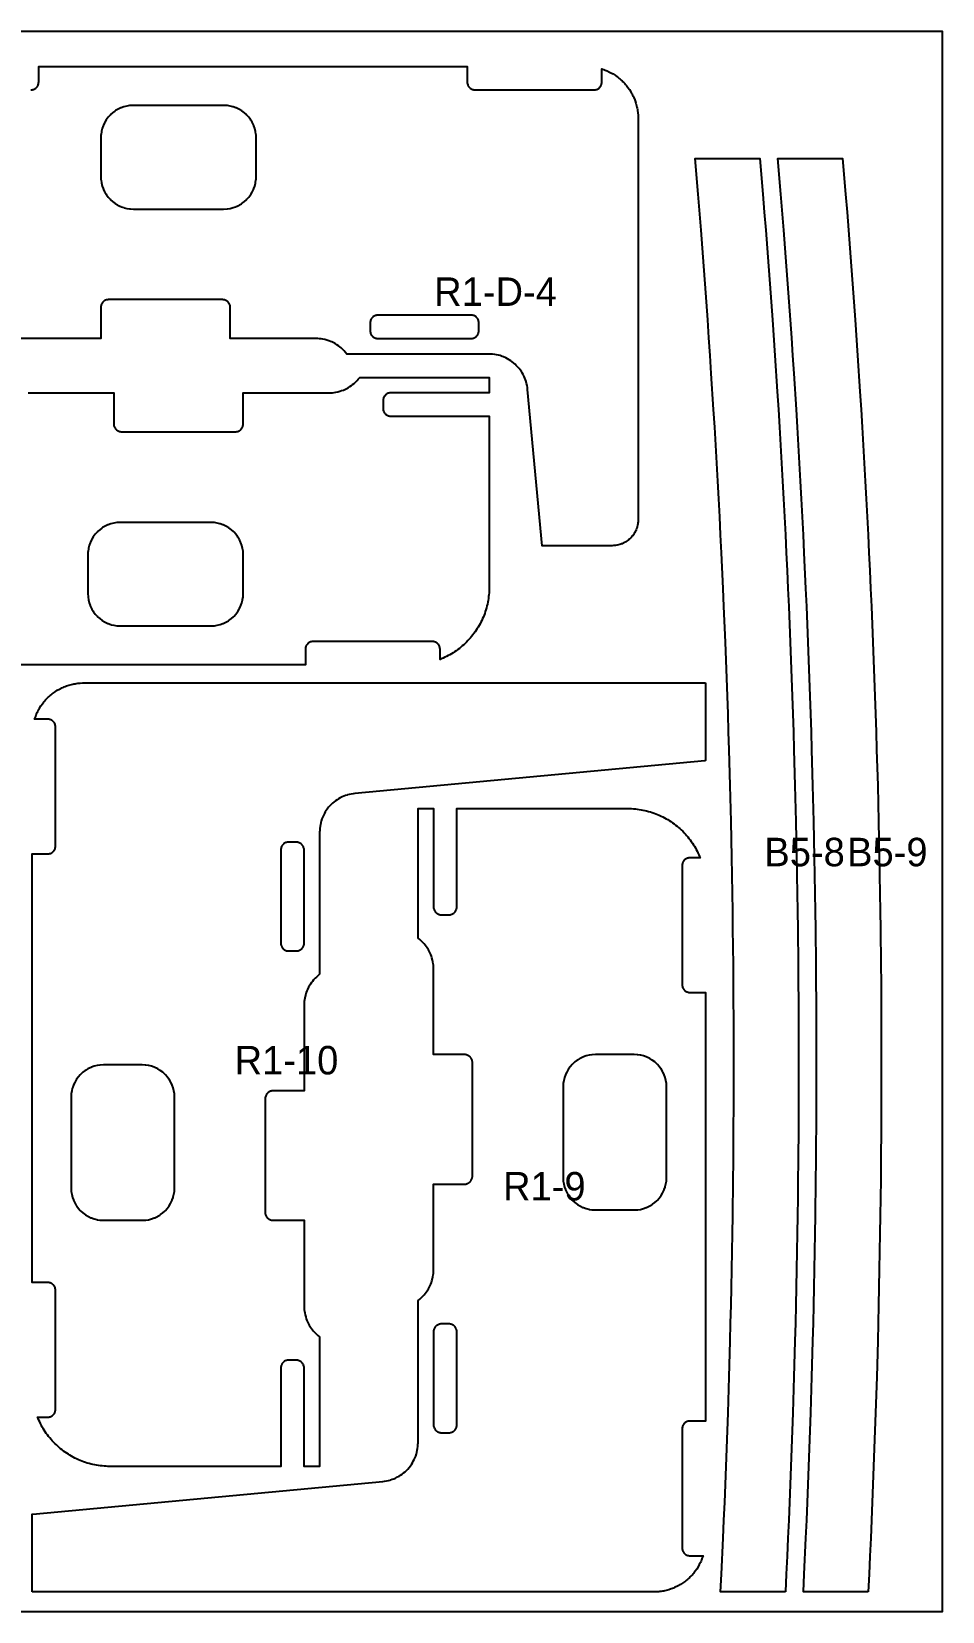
# Model space of a CAD drawing. Header units: millimetres. Extents: x 0 to 59980, y 0 to 1292.
# Drawn here: x 34617 to 35320, y 0 to 1220 of the extents above; entities that cross this region are included whole.
import ezdxf

# ---------------------------------------------------------------- set-up
doc = ezdxf.new("R2010")
doc.units = ezdxf.units.MM
for name, color, linetype in [('CUT_IN', 5, 'Continuous'), ('CUT_OUT', 1, 'Continuous'), ('LABEL', 7, 'Continuous'), ('SHEET', 8, 'Continuous')]:
    doc.layers.add(name, color=color, linetype=linetype)

msp = doc.modelspace()

# ---------------------------------------------------------------- linework, layer by layer
at = {"layer": 'CUT_IN'}
for points in [[(34672.97, 1096.22), (34673.11, 1095.96), (34674.07, 1094.36), (34674.4, 1093.87), (34675.69, 1092.14), (34677.13, 1090.54), (34677.55, 1090.12), (34679.15, 1088.68), (34681.12, 1087.22), (34682.97, 1086.1), (34683.49, 1085.83), (34685.45, 1084.91), (34685.72, 1084.8), (34687.75, 1084.08), (34688.04, 1084), (34690.13, 1083.49), (34692.27, 1083.16), (34692.85, 1083.11), (34695.16, 1083), (34764.86, 1083), (34767.46, 1083.13), (34767.75, 1083.16), (34769.89, 1083.49), (34772.27, 1084.08), (34774.3, 1084.8), (34774.57, 1084.91), (34776.53, 1085.83), (34777.05, 1086.1), (34778.65, 1087.06), (34779.14, 1087.39), (34780.87, 1088.68), (34782.47, 1090.12), (34782.89, 1090.54), (34784.33, 1092.14), (34785.79, 1094.11), (34786.91, 1095.96), (34787.18, 1096.48), (34787.98, 1098.17), (34788.21, 1098.71), (34788.93, 1100.74), (34789.46, 1102.84), (34789.57, 1103.41), (34789.85, 1105.26), (34789.9, 1105.84), (34790.01, 1108.15), (34790.01, 1137.85), (34789.88, 1140.45), (34789.85, 1140.74), (34789.52, 1142.88), (34788.93, 1145.26), (34788.21, 1147.29), (34788.1, 1147.56), (34787.18, 1149.52), (34786.91, 1150.04), (34785.95, 1151.64), (34785.62, 1152.13), (34784.33, 1153.86), (34782.89, 1155.46), (34782.47, 1155.88), (34780.87, 1157.32), (34778.9, 1158.78), (34777.05, 1159.9), (34776.53, 1160.17), (34774.57, 1161.09), (34774.3, 1161.2), (34772.27, 1161.92), (34771.98, 1162), (34769.89, 1162.51), (34767.75, 1162.84), (34767.17, 1162.89), (34764.86, 1163), (34695.16, 1163), (34692.56, 1162.87), (34692.27, 1162.84), (34690.13, 1162.51), (34687.75, 1161.92), (34685.72, 1161.2), (34685.45, 1161.09), (34683.49, 1160.17), (34682.97, 1159.9), (34681.37, 1158.94), (34680.88, 1158.61), (34679.15, 1157.32), (34677.55, 1155.88), (34677.13, 1155.46), (34675.69, 1153.86), (34674.23, 1151.89), (34673.11, 1150.04), (34672.84, 1149.52), (34672.04, 1147.83), (34671.81, 1147.29), (34671.09, 1145.26), (34670.56, 1143.16), (34670.45, 1142.59), (34670.17, 1140.74), (34670.12, 1140.16), (34670.01, 1137.85), (34670.01, 1108.15), (34670.14, 1105.55), (34670.17, 1105.26), (34670.5, 1103.12), (34671.09, 1100.74), (34671.81, 1098.71), (34672.04, 1098.17), (34672.97, 1096.22)], [(34878.07, 988.12), (34878.19, 987.54), (34878.36, 986.98), (34878.59, 986.43), (34878.86, 985.92), (34879.19, 985.43), (34879.37, 985.19), (34879.56, 984.97), (34879.98, 984.55), (34880.2, 984.36), (34880.68, 984.01), (34881.18, 983.71), (34881.71, 983.46), (34882.27, 983.26), (34882.55, 983.18), (34883.13, 983.06), (34883.42, 983.03), (34884.01, 983), (34956.01, 983), (34956.6, 983.03), (34956.89, 983.06), (34957.47, 983.18), (34958.03, 983.35), (34958.31, 983.46), (34958.84, 983.71), (34959.09, 983.85), (34959.58, 984.18), (34959.82, 984.36), (34960.04, 984.55), (34960.46, 984.97), (34960.65, 985.19), (34961, 985.67), (34961.16, 985.92), (34961.3, 986.17), (34961.55, 986.7), (34961.66, 986.98), (34961.83, 987.54), (34961.95, 988.12), (34962, 988.71), (34962.01, 995), (34961.98, 995.59), (34961.95, 995.88), (34961.83, 996.46), (34961.66, 997.02), (34961.43, 997.57), (34961.16, 998.08), (34961, 998.33), (34960.65, 998.81), (34960.46, 999.03), (34960.25, 999.24), (34960.04, 999.45), (34959.82, 999.64), (34959.34, 999.99), (34959.09, 1000.15), (34958.58, 1000.42), (34958.03, 1000.65), (34957.47, 1000.82), (34956.89, 1000.94), (34956.6, 1000.97), (34956.01, 1001), (34884.01, 1001), (34883.42, 1000.97), (34883.13, 1000.94), (34882.55, 1000.82), (34881.99, 1000.65), (34881.71, 1000.54), (34881.18, 1000.29), (34880.68, 999.99), (34880.2, 999.64), (34879.98, 999.45), (34879.56, 999.03), (34879.37, 998.81), (34879.02, 998.33), (34878.86, 998.08), (34878.59, 997.57), (34878.36, 997.02), (34878.19, 996.46), (34878.07, 995.88), (34878.04, 995.59), (34878.01, 995), (34878.01, 989), (34878.04, 988.41), (34878.07, 988.12)], [(34777.03, 827.78), (34776.89, 828.04), (34775.93, 829.64), (34775.6, 830.13), (34774.31, 831.86), (34772.87, 833.46), (34772.45, 833.88), (34770.85, 835.32), (34768.88, 836.78), (34767.03, 837.9), (34766.51, 838.17), (34764.55, 839.09), (34764.28, 839.2), (34762.25, 839.92), (34761.96, 840), (34759.87, 840.51), (34757.73, 840.84), (34757.15, 840.89), (34754.84, 841), (34685.14, 841), (34682.54, 840.87), (34682.25, 840.84), (34680.11, 840.51), (34677.73, 839.92), (34675.7, 839.2), (34675.43, 839.09), (34673.47, 838.17), (34672.95, 837.9), (34671.35, 836.94), (34670.86, 836.61), (34669.13, 835.32), (34667.53, 833.88), (34667.11, 833.46), (34665.67, 831.86), (34664.21, 829.89), (34663.09, 828.04), (34662.82, 827.52), (34662.02, 825.83), (34661.79, 825.29), (34661.07, 823.26), (34660.54, 821.16), (34660.43, 820.59), (34660.15, 818.74), (34660.1, 818.16), (34659.99, 815.85), (34659.99, 786.15), (34660.12, 783.55), (34660.15, 783.26), (34660.48, 781.12), (34661.07, 778.74), (34661.79, 776.71), (34661.9, 776.44), (34662.82, 774.48), (34663.09, 773.96), (34664.05, 772.36), (34664.38, 771.87), (34665.67, 770.14), (34667.11, 768.54), (34667.53, 768.12), (34669.13, 766.68), (34671.1, 765.22), (34672.95, 764.1), (34673.47, 763.83), (34675.43, 762.91), (34675.7, 762.8), (34677.73, 762.08), (34678.02, 762), (34680.11, 761.49), (34682.25, 761.16), (34682.83, 761.11), (34685.14, 761), (34754.84, 761), (34757.44, 761.13), (34757.73, 761.16), (34759.87, 761.49), (34762.25, 762.08), (34764.28, 762.8), (34764.55, 762.91), (34766.51, 763.83), (34767.03, 764.1), (34768.63, 765.06), (34769.12, 765.39), (34770.85, 766.68), (34772.45, 768.12), (34772.87, 768.54), (34774.31, 770.14), (34775.77, 772.11), (34776.89, 773.96), (34777.16, 774.48), (34777.96, 776.17), (34778.19, 776.71), (34778.91, 778.74), (34779.44, 780.84), (34779.55, 781.41), (34779.83, 783.26), (34779.88, 783.84), (34779.99, 786.15), (34779.99, 815.85), (34779.86, 818.45), (34779.83, 818.74), (34779.5, 820.88), (34778.91, 823.26), (34778.19, 825.29), (34777.96, 825.83), (34777.03, 827.78)], [(34821, 510.01), (34821.59, 510.04), (34821.88, 510.07), (34822.46, 510.19), (34823.02, 510.36), (34823.57, 510.59), (34824.08, 510.86), (34824.57, 511.19), (34824.81, 511.37), (34825.03, 511.56), (34825.45, 511.98), (34825.64, 512.2), (34825.99, 512.68), (34826.29, 513.18), (34826.54, 513.71), (34826.74, 514.27), (34826.82, 514.55), (34826.94, 515.13), (34826.97, 515.42), (34827, 516.01), (34827, 588.01), (34826.97, 588.6), (34826.94, 588.89), (34826.82, 589.47), (34826.65, 590.03), (34826.54, 590.31), (34826.29, 590.84), (34826.15, 591.09), (34825.82, 591.58), (34825.64, 591.82), (34825.45, 592.04), (34825.03, 592.46), (34824.81, 592.65), (34824.33, 593), (34824.08, 593.16), (34823.83, 593.3), (34823.3, 593.55), (34823.02, 593.66), (34822.46, 593.83), (34821.88, 593.95), (34821.29, 594), (34815, 594.01), (34814.41, 593.98), (34814.12, 593.95), (34813.54, 593.83), (34812.98, 593.66), (34812.43, 593.43), (34811.92, 593.16), (34811.67, 593), (34811.19, 592.65), (34810.97, 592.46), (34810.76, 592.25), (34810.55, 592.04), (34810.36, 591.82), (34810.01, 591.34), (34809.85, 591.09), (34809.58, 590.58), (34809.35, 590.03), (34809.18, 589.47), (34809.06, 588.89), (34809.03, 588.6), (34809, 588.01), (34809, 516.01), (34809.03, 515.42), (34809.06, 515.13), (34809.18, 514.55), (34809.35, 513.99), (34809.46, 513.71), (34809.71, 513.18), (34810.01, 512.68), (34810.36, 512.2), (34810.55, 511.98), (34810.97, 511.56), (34811.19, 511.37), (34811.67, 511.02), (34811.92, 510.86), (34812.43, 510.59), (34812.98, 510.36), (34813.54, 510.19), (34814.12, 510.07), (34814.41, 510.04), (34815, 510.01), (34821, 510.01)], [(35042.71, 428.19), (35042.17, 427.96), (35040.22, 427.03), (35039.96, 426.89), (35038.36, 425.93), (35037.87, 425.6), (35036.14, 424.31), (35034.54, 422.87), (35034.12, 422.45), (35032.68, 420.85), (35031.22, 418.88), (35030.1, 417.03), (35029.83, 416.51), (35028.91, 414.55), (35028.8, 414.28), (35028.08, 412.25), (35028, 411.96), (35027.49, 409.87), (35027.16, 407.73), (35027.11, 407.15), (35027, 404.84), (35027, 335.14), (35027.13, 332.54), (35027.16, 332.25), (35027.49, 330.11), (35028.08, 327.73), (35028.8, 325.7), (35028.91, 325.43), (35029.83, 323.47), (35030.1, 322.95), (35031.06, 321.35), (35031.39, 320.86), (35032.68, 319.13), (35034.12, 317.53), (35034.54, 317.11), (35036.14, 315.67), (35038.11, 314.21), (35039.96, 313.09), (35040.48, 312.82), (35042.17, 312.02), (35042.71, 311.79), (35044.74, 311.07), (35046.84, 310.54), (35047.41, 310.43), (35049.26, 310.15), (35049.84, 310.1), (35052.15, 309.99), (35081.85, 309.99), (35084.45, 310.12), (35084.74, 310.15), (35086.88, 310.48), (35089.26, 311.07), (35091.29, 311.79), (35091.56, 311.9), (35093.52, 312.82), (35094.04, 313.09), (35095.64, 314.05), (35096.13, 314.38), (35097.86, 315.67), (35099.46, 317.11), (35099.88, 317.53), (35101.32, 319.13), (35102.78, 321.1), (35103.9, 322.95), (35104.17, 323.47), (35105.09, 325.43), (35105.2, 325.7), (35105.92, 327.73), (35106, 328.02), (35106.51, 330.11), (35106.84, 332.25), (35106.89, 332.83), (35107, 335.14), (35107, 404.84), (35106.87, 407.44), (35106.84, 407.73), (35106.51, 409.87), (35105.92, 412.25), (35105.2, 414.28), (35105.09, 414.55), (35104.17, 416.51), (35103.9, 417.03), (35102.94, 418.63), (35102.61, 419.12), (35101.32, 420.85), (35099.88, 422.45), (35099.46, 422.87), (35097.86, 424.31), (35095.89, 425.77), (35094.04, 426.89), (35093.52, 427.16), (35091.83, 427.96), (35091.29, 428.19), (35089.26, 428.91), (35087.16, 429.44), (35086.59, 429.55), (35084.74, 429.83), (35084.16, 429.88), (35081.85, 429.99), (35052.15, 429.99), (35049.55, 429.86), (35049.26, 429.83), (35047.12, 429.5), (35044.74, 428.91), (35042.71, 428.19)], [(34711.29, 303.81), (34711.83, 304.04), (34713.78, 304.97), (34714.04, 305.11), (34715.64, 306.07), (34716.13, 306.4), (34717.86, 307.69), (34719.46, 309.13), (34719.88, 309.55), (34721.32, 311.15), (34722.78, 313.12), (34723.9, 314.97), (34724.17, 315.49), (34725.09, 317.45), (34725.2, 317.72), (34725.92, 319.75), (34726, 320.04), (34726.51, 322.13), (34726.84, 324.27), (34726.89, 324.85), (34727, 327.16), (34727, 396.86), (34726.87, 399.46), (34726.84, 399.75), (34726.51, 401.89), (34725.92, 404.27), (34725.2, 406.3), (34725.09, 406.57), (34724.17, 408.53), (34723.9, 409.05), (34722.94, 410.65), (34722.61, 411.14), (34721.32, 412.87), (34719.88, 414.47), (34719.46, 414.89), (34717.86, 416.33), (34715.89, 417.79), (34714.04, 418.91), (34713.52, 419.18), (34711.83, 419.98), (34711.29, 420.21), (34709.26, 420.93), (34707.16, 421.46), (34706.59, 421.57), (34704.74, 421.85), (34704.16, 421.9), (34701.85, 422.01), (34672.15, 422.01), (34669.55, 421.88), (34669.26, 421.85), (34667.12, 421.52), (34664.74, 420.93), (34662.71, 420.21), (34662.44, 420.1), (34660.48, 419.18), (34659.96, 418.91), (34658.36, 417.95), (34657.87, 417.62), (34656.14, 416.33), (34654.54, 414.89), (34654.12, 414.47), (34652.68, 412.87), (34651.22, 410.9), (34650.1, 409.05), (34649.83, 408.53), (34648.91, 406.57), (34648.8, 406.3), (34648.08, 404.27), (34648, 403.98), (34647.49, 401.89), (34647.16, 399.75), (34647.11, 399.17), (34647, 396.86), (34647, 327.16), (34647.13, 324.56), (34647.16, 324.27), (34647.49, 322.13), (34648.08, 319.75), (34648.8, 317.72), (34648.91, 317.45), (34649.83, 315.49), (34650.1, 314.97), (34651.06, 313.37), (34651.39, 312.88), (34652.68, 311.15), (34654.12, 309.55), (34654.54, 309.13), (34656.14, 307.69), (34658.11, 306.23), (34659.96, 305.11), (34660.48, 304.84), (34662.17, 304.04), (34662.71, 303.81), (34664.74, 303.09), (34666.84, 302.56), (34667.41, 302.45), (34669.26, 302.17), (34669.84, 302.12), (34672.15, 302.01), (34701.85, 302.01), (34704.45, 302.14), (34704.74, 302.17), (34706.88, 302.5), (34709.26, 303.09), (34711.29, 303.81)], [(34933, 221.99), (34932.41, 221.96), (34932.12, 221.93), (34931.54, 221.81), (34930.98, 221.64), (34930.43, 221.41), (34929.92, 221.14), (34929.43, 220.81), (34929.19, 220.63), (34928.97, 220.44), (34928.55, 220.02), (34928.36, 219.8), (34928.01, 219.32), (34927.71, 218.82), (34927.46, 218.29), (34927.26, 217.73), (34927.18, 217.45), (34927.06, 216.87), (34927.03, 216.58), (34927, 215.99), (34927, 143.99), (34927.03, 143.4), (34927.06, 143.11), (34927.18, 142.53), (34927.35, 141.97), (34927.46, 141.69), (34927.71, 141.16), (34927.85, 140.91), (34928.18, 140.42), (34928.36, 140.18), (34928.55, 139.96), (34928.97, 139.54), (34929.19, 139.35), (34929.67, 139), (34929.92, 138.84), (34930.17, 138.7), (34930.7, 138.45), (34930.98, 138.34), (34931.54, 138.17), (34932.12, 138.05), (34932.71, 138), (34939, 137.99), (34939.59, 138.02), (34939.88, 138.05), (34940.46, 138.17), (34941.02, 138.34), (34941.57, 138.57), (34942.08, 138.84), (34942.33, 139), (34942.81, 139.35), (34943.03, 139.54), (34943.24, 139.75), (34943.45, 139.96), (34943.64, 140.18), (34943.99, 140.66), (34944.15, 140.91), (34944.42, 141.42), (34944.65, 141.97), (34944.82, 142.53), (34944.94, 143.11), (34944.97, 143.4), (34945, 143.99), (34945, 215.99), (34944.97, 216.58), (34944.94, 216.87), (34944.82, 217.45), (34944.65, 218.01), (34944.54, 218.29), (34944.29, 218.82), (34943.99, 219.32), (34943.64, 219.8), (34943.45, 220.02), (34943.03, 220.44), (34942.81, 220.63), (34942.33, 220.98), (34942.08, 221.14), (34941.57, 221.41), (34941.02, 221.64), (34940.46, 221.81), (34939.88, 221.93), (34939.59, 221.96), (34939, 221.99), (34933, 221.99)]]:
    msp.add_lwpolyline(points, close=True, dxfattribs=at)
at = {"layer": 'CUT_OUT'}
for points in [[(34616.01, 1175), (34616.6, 1175.03), (34616.89, 1175.06), (34617.47, 1175.18), (34617.75, 1175.26), (34618.03, 1175.35), (34618.58, 1175.58), (34619.09, 1175.85), (34619.34, 1176.01), (34619.82, 1176.36), (34620.04, 1176.55), (34620.46, 1176.97), (34620.65, 1177.19), (34621, 1177.67), (34621.16, 1177.92), (34621.3, 1178.17), (34621.55, 1178.7), (34621.66, 1178.98), (34621.83, 1179.54), (34621.95, 1180.12), (34621.98, 1180.41), (34622.01, 1181), (34622.01, 1193), (34953.01, 1193), (34953.01, 1181), (34953.04, 1180.41), (34953.07, 1180.12), (34953.19, 1179.54), (34953.36, 1178.98), (34953.59, 1178.43), (34953.86, 1177.92), (34954.02, 1177.67), (34954.37, 1177.19), (34954.56, 1176.97), (34954.98, 1176.55), (34955.2, 1176.36), (34955.68, 1176.01), (34955.93, 1175.85), (34956.44, 1175.58), (34956.99, 1175.35), (34957.27, 1175.26), (34957.55, 1175.18), (34958.13, 1175.06), (34958.42, 1175.03), (34959.01, 1175), (35051.01, 1175), (35051.6, 1175.03), (35051.89, 1175.06), (35052.47, 1175.18), (35052.75, 1175.26), (35053.03, 1175.35), (35053.58, 1175.58), (35054.09, 1175.85), (35054.34, 1176.01), (35054.82, 1176.36), (35055.04, 1176.55), (35055.46, 1176.97), (35055.65, 1177.19), (35056, 1177.67), (35056.16, 1177.92), (35056.3, 1178.17), (35056.55, 1178.7), (35056.75, 1179.26), (35056.83, 1179.54), (35056.95, 1180.12), (35056.98, 1180.41), (35057.01, 1181), (35057.01, 1191.15), (35057.59, 1190.97), (35058.52, 1190.65), (35059.44, 1190.31), (35060.28, 1189.97), (35061.19, 1189.58), (35062.96, 1188.75), (35063.9, 1188.26), (35065.61, 1187.29), (35067.26, 1186.24), (35068.87, 1185.11), (35069.59, 1184.56), (35070.41, 1183.9), (35071.11, 1183.31), (35071.9, 1182.61), (35072.62, 1181.94), (35073.27, 1181.31), (35073.95, 1180.61), (35074.62, 1179.89), (35075.32, 1179.1), (35075.91, 1178.4), (35076.57, 1177.58), (35077.12, 1176.86), (35078.25, 1175.25), (35079.3, 1173.6), (35080.27, 1171.89), (35080.76, 1170.95), (35081.15, 1170.14), (35081.59, 1169.18), (35082.32, 1167.43), (35082.66, 1166.51), (35083.28, 1164.65), (35083.57, 1163.63), (35084.05, 1161.73), (35084.25, 1160.77), (35084.43, 1159.8), (35084.57, 1158.91), (35084.71, 1157.86), (35084.82, 1156.88), (35084.9, 1155.98), (35085, 1154.02), (35084.99, 842.02), (35084.96, 841.53), (35084.86, 840.55), (35084.72, 839.58), (35084.63, 839.1), (35084.29, 837.67), (35084.15, 837.19), (35083.84, 836.26), (35083.49, 835.35), (35083.09, 834.45), (35082.65, 833.57), (35082.41, 833.14), (35081.91, 832.3), (35081.36, 831.48), (35080.78, 830.7), (35080.47, 830.31), (35079.83, 829.57), (35079.49, 829.21), (35079.15, 828.86), (35078.44, 828.18), (35077.7, 827.54), (35077.31, 827.23), (35076.53, 826.65), (35075.71, 826.1), (35074.44, 825.36), (35073.56, 824.92), (35072.66, 824.52), (35072.21, 824.34), (35071.75, 824.17), (35070.82, 823.86), (35069.87, 823.6), (35068.91, 823.38), (35068.43, 823.29), (35067.46, 823.15), (35066.48, 823.05), (35065.99, 823.02), (35065.01, 823), (35010.95, 823), (34999.63, 943.73), (34999.47, 945.12), (34999.47, 945.12), (34999.23, 946.58), (34998.85, 948.31), (34998.54, 949.45), (34998.45, 949.73), (34997.99, 951.13), (34997.57, 952.24), (34996.98, 953.59), (34996.19, 955.18), (34995.46, 956.46), (34994.83, 957.46), (34993.99, 958.68), (34993.09, 959.85), (34992.13, 960.98), (34990.91, 962.26), (34990.06, 963.08), (34988.95, 964.05), (34987.55, 965.15), (34986.59, 965.83), (34985.35, 966.63), (34984.07, 967.36), (34982.75, 968.03), (34981.13, 968.76), (34980.03, 969.18), (34978.35, 969.74), (34977.21, 970.06), (34975.48, 970.45), (34974.31, 970.65), (34972.56, 970.87), (34971.08, 970.97), (34969.83, 971), (34860.02, 971.01), (34858.85, 972.45), (34857.89, 973.52), (34856.89, 974.55), (34855.62, 975.71), (34854.51, 976.62), (34853.59, 977.31), (34852.41, 978.12), (34850.94, 979.02), (34849.94, 979.57), (34848.39, 980.32), (34847.34, 980.78), (34846, 981.29), (34844.64, 981.73), (34842.98, 982.18), (34841.57, 982.48), (34840.16, 982.71), (34839.02, 982.85), (34837.59, 982.96), (34836.09, 983), (34770.01, 983), (34770.01, 1007), (34769.98, 1007.59), (34769.95, 1007.88), (34769.83, 1008.46), (34769.66, 1009.02), (34769.43, 1009.57), (34769.16, 1010.08), (34769, 1010.33), (34768.65, 1010.81), (34768.46, 1011.03), (34768.25, 1011.24), (34768.04, 1011.45), (34767.82, 1011.64), (34767.34, 1011.99), (34767.09, 1012.15), (34766.58, 1012.42), (34766.03, 1012.65), (34765.47, 1012.82), (34764.89, 1012.94), (34764.6, 1012.97), (34764.01, 1013), (34676.01, 1013), (34675.42, 1012.97), (34675.13, 1012.94), (34674.55, 1012.82), (34674.27, 1012.74), (34673.71, 1012.54), (34673.18, 1012.29), (34672.93, 1012.15), (34672.68, 1011.99), (34672.2, 1011.64), (34671.98, 1011.45), (34671.56, 1011.03), (34671.37, 1010.81), (34671.02, 1010.33), (34670.86, 1010.08), (34670.59, 1009.57), (34670.36, 1009.02), (34670.27, 1008.74), (34670.19, 1008.46), (34670.07, 1007.88), (34670.04, 1007.59), (34670.01, 1007), (34670.01, 983), (34603.93, 983)], [(34613.91, 941), (34679.99, 941), (34679.99, 917), (34680.02, 916.41), (34680.05, 916.12), (34680.17, 915.54), (34680.34, 914.98), (34680.57, 914.43), (34680.84, 913.92), (34681, 913.67), (34681.35, 913.19), (34681.54, 912.97), (34681.75, 912.76), (34681.96, 912.55), (34682.18, 912.36), (34682.66, 912.01), (34682.91, 911.85), (34683.42, 911.58), (34683.97, 911.35), (34684.53, 911.18), (34685.11, 911.06), (34685.4, 911.03), (34685.99, 911), (34773.99, 911), (34774.58, 911.03), (34774.87, 911.06), (34775.45, 911.18), (34775.73, 911.26), (34776.29, 911.46), (34776.82, 911.71), (34777.07, 911.85), (34777.32, 912.01), (34777.8, 912.36), (34778.02, 912.55), (34778.44, 912.97), (34778.63, 913.19), (34778.98, 913.67), (34779.14, 913.92), (34779.41, 914.43), (34779.64, 914.98), (34779.73, 915.26), (34779.81, 915.54), (34779.93, 916.12), (34779.96, 916.41), (34779.99, 917), (34779.99, 941), (34846.07, 941), (34847.57, 941.04), (34849, 941.15), (34850.14, 941.29), (34851.55, 941.52), (34852.96, 941.82), (34854.62, 942.27), (34855.98, 942.71), (34857.32, 943.22), (34858.37, 943.68), (34859.92, 944.43), (34860.92, 944.98), (34862.39, 945.88), (34863.57, 946.69), (34864.49, 947.38), (34865.6, 948.29), (34866.87, 949.45), (34867.87, 950.48), (34868.83, 951.55), (34870, 952.99), (34969.98, 952.99), (34969.99, 941), (34893.7, 940.99), (34893.11, 940.94), (34892.53, 940.82), (34891.97, 940.65), (34891.42, 940.42), (34890.91, 940.15), (34890.42, 939.82), (34890.18, 939.64), (34889.96, 939.45), (34889.54, 939.03), (34889.35, 938.81), (34889, 938.33), (34888.7, 937.83), (34888.45, 937.3), (34888.25, 936.74), (34888.17, 936.46), (34888.05, 935.88), (34888.02, 935.59), (34887.99, 935), (34888, 928.71), (34888.05, 928.12), (34888.17, 927.54), (34888.34, 926.98), (34888.45, 926.7), (34888.57, 926.43), (34888.84, 925.92), (34889.17, 925.43), (34889.35, 925.19), (34889.54, 924.97), (34889.96, 924.55), (34890.18, 924.36), (34890.66, 924.01), (34890.91, 923.85), (34891.16, 923.71), (34891.69, 923.46), (34891.97, 923.35), (34892.53, 923.18), (34893.11, 923.06), (34893.4, 923.03), (34893.99, 923), (34969.99, 923), (34969.99, 790.98), (34969.97, 789.49), (34969.92, 788.02), (34969.83, 786.62), (34969.7, 785.08), (34969.54, 783.69), (34969.35, 782.23), (34969.1, 780.71), (34968.83, 779.26), (34968.54, 777.89), (34968.2, 776.46), (34967.81, 774.96), (34967.4, 773.55), (34966.95, 772.14), (34966.47, 770.75), (34965.96, 769.37), (34965.44, 768.07), (34964.83, 766.65), (34964.21, 765.31), (34963.57, 763.99), (34962.89, 762.68), (34962.18, 761.39), (34961.43, 760.12), (34960.7, 758.93), (34959.9, 757.7), (34959.07, 756.48), (34958.16, 755.23), (34957.27, 754.06), (34956.35, 752.91), (34955.4, 751.78), (34954.47, 750.73), (34953.47, 749.65), (34952.44, 748.6), (34951.34, 747.52), (34950.26, 746.52), (34949.21, 745.59), (34948.08, 744.64), (34946.93, 743.72), (34945.76, 742.83), (34944.51, 741.92), (34943.29, 741.09), (34942.06, 740.29), (34940.87, 739.56), (34939.6, 738.81), (34938.31, 738.1), (34937, 737.42), (34935.68, 736.78), (34934.34, 736.16), (34932.92, 735.55), (34931.99, 735.19), (34931.98, 743.29), (34931.93, 743.88), (34931.81, 744.46), (34931.64, 745.02), (34931.53, 745.3), (34931.28, 745.83), (34930.98, 746.33), (34930.63, 746.81), (34930.44, 747.03), (34930.02, 747.45), (34929.8, 747.64), (34929.32, 747.99), (34929.07, 748.15), (34928.56, 748.42), (34928.29, 748.54), (34928.01, 748.65), (34927.45, 748.82), (34926.87, 748.94), (34926.58, 748.97), (34925.99, 749), (34833.99, 749), (34833.4, 748.97), (34833.11, 748.94), (34832.53, 748.82), (34832.25, 748.74), (34831.97, 748.65), (34831.42, 748.42), (34830.91, 748.15), (34830.66, 747.99), (34830.18, 747.64), (34829.96, 747.45), (34829.54, 747.03), (34829.35, 746.81), (34829, 746.33), (34828.84, 746.08), (34828.7, 745.83), (34828.45, 745.3), (34828.34, 745.02), (34828.17, 744.46), (34828.05, 743.88), (34828.02, 743.59), (34827.99, 743), (34827.99, 731), (34496.99, 731)]]:
    msp.add_lwpolyline(points, dxfattribs=at)
for points in [[(35198.72, 15), (35148.72, 15), (35149.4, 28.84), (35150.69, 56.51), (35151.3, 70.35), (35151.88, 84.19), (35152.44, 98.02), (35153.5, 125.7), (35154.46, 153.38), (35155.33, 181.05), (35156.1, 208.73), (35156.45, 222.56), (35156.78, 236.4), (35157.08, 250.24), (35157.62, 277.91), (35157.86, 291.75), (35158.07, 305.59), (35158.42, 333.26), (35158.56, 347.1), (35158.67, 360.94), (35158.77, 374.77), (35158.84, 388.61), (35158.91, 416.29), (35158.91, 430.12), (35158.84, 457.8), (35158.77, 471.64), (35158.67, 485.48), (35158.55, 499.31), (35158.25, 526.99), (35158.06, 540.83), (35157.85, 554.66), (35157.61, 568.5), (35157.36, 582.34), (35156.77, 610.01), (35156.09, 637.69), (35155.31, 665.36), (35154.89, 679.2), (35154.45, 693.04), (35153.98, 706.88), (35152.97, 734.55), (35152.43, 748.39), (35151.28, 776.06), (35150.67, 789.9), (35149.38, 817.58), (35148.7, 831.41), (35147.99, 845.25), (35147.27, 859.09), (35146.52, 872.92), (35144.94, 900.6), (35144.12, 914.44), (35143.28, 928.28), (35141.52, 955.95), (35140.61, 969.79), (35139.67, 983.62), (35138.71, 997.46), (35136.71, 1025.14), (35135.68, 1038.97), (35134.62, 1052.81), (35133.55, 1066.65), (35131.32, 1094.33), (35129, 1122), (35179, 1122), (35181.32, 1094.33), (35182.44, 1080.49), (35183.55, 1066.65), (35185.68, 1038.97), (35186.71, 1025.14), (35188.71, 997.46), (35190.61, 969.79), (35192.41, 942.11), (35193.28, 928.28), (35194.12, 914.44), (35195.74, 886.76), (35196.52, 872.92), (35197.27, 859.09), (35198.7, 831.41), (35199.38, 817.58), (35200.03, 803.74), (35200.67, 789.9), (35201.28, 776.06), (35202.43, 748.39), (35202.97, 734.55), (35203.98, 706.88), (35204.45, 693.04), (35204.89, 679.2), (35205.31, 665.36), (35206.09, 637.69), (35206.77, 610.01), (35207.36, 582.34), (35207.85, 554.66), (35208.06, 540.83), (35208.25, 526.99), (35208.55, 499.31), (35208.67, 485.48), (35208.77, 471.64), (35208.84, 457.8), (35208.88, 443.96), (35208.91, 430.12), (35208.91, 416.29), (35208.84, 388.61), (35208.77, 374.77), (35208.56, 347.1), (35208.42, 333.26), (35208.25, 319.42), (35208.07, 305.59), (35207.86, 291.75), (35207.62, 277.91), (35207.36, 264.08), (35206.78, 236.4), (35206.45, 222.56), (35206.1, 208.73), (35205.33, 181.05), (35204.46, 153.38), (35203.5, 125.7), (35202.44, 98.02), (35201.3, 70.35), (35200.69, 56.51), (35200.05, 42.68), (35199.4, 28.84), (35198.72, 15)], [(35262.63, 15), (35212.63, 15), (35213.31, 28.84), (35214.6, 56.51), (35215.21, 70.35), (35215.79, 84.19), (35216.35, 98.02), (35217.41, 125.7), (35218.37, 153.38), (35219.24, 181.05), (35220.01, 208.73), (35220.36, 222.56), (35220.69, 236.4), (35220.99, 250.24), (35221.53, 277.91), (35221.77, 291.75), (35221.98, 305.59), (35222.33, 333.26), (35222.47, 347.1), (35222.58, 360.94), (35222.68, 374.77), (35222.75, 388.61), (35222.82, 416.29), (35222.82, 430.12), (35222.75, 457.8), (35222.68, 471.64), (35222.58, 485.48), (35222.46, 499.31), (35222.16, 526.99), (35221.97, 540.83), (35221.76, 554.66), (35221.52, 568.5), (35221.27, 582.34), (35220.68, 610.01), (35220, 637.69), (35219.22, 665.36), (35218.8, 679.2), (35218.36, 693.04), (35217.89, 706.88), (35216.88, 734.55), (35216.34, 748.39), (35215.19, 776.06), (35214.58, 789.9), (35213.29, 817.58), (35212.61, 831.41), (35211.9, 845.25), (35211.18, 859.09), (35210.43, 872.92), (35208.85, 900.6), (35208.03, 914.44), (35207.19, 928.28), (35205.43, 955.95), (35204.52, 969.79), (35203.58, 983.62), (35202.62, 997.46), (35200.62, 1025.14), (35199.59, 1038.97), (35198.53, 1052.81), (35197.46, 1066.65), (35195.23, 1094.33), (35192.91, 1122), (35242.91, 1122), (35245.23, 1094.33), (35246.35, 1080.49), (35247.46, 1066.65), (35249.59, 1038.97), (35250.62, 1025.14), (35252.62, 997.46), (35254.52, 969.79), (35256.32, 942.11), (35257.19, 928.28), (35258.03, 914.44), (35259.65, 886.76), (35260.43, 872.92), (35261.18, 859.09), (35262.61, 831.41), (35263.29, 817.58), (35263.94, 803.74), (35264.58, 789.9), (35265.19, 776.06), (35266.34, 748.39), (35266.88, 734.55), (35267.89, 706.88), (35268.36, 693.04), (35268.8, 679.2), (35269.22, 665.36), (35270, 637.69), (35270.68, 610.01), (35271.27, 582.34), (35271.76, 554.66), (35271.97, 540.83), (35272.16, 526.99), (35272.46, 499.31), (35272.58, 485.48), (35272.68, 471.64), (35272.75, 457.8), (35272.79, 443.96), (35272.82, 430.12), (35272.82, 416.29), (35272.75, 388.61), (35272.68, 374.77), (35272.47, 347.1), (35272.33, 333.26), (35272.16, 319.42), (35271.98, 305.59), (35271.77, 291.75), (35271.53, 277.91), (35271.27, 264.08), (35270.69, 236.4), (35270.36, 222.56), (35270.01, 208.73), (35269.24, 181.05), (35268.37, 153.38), (35267.41, 125.7), (35266.35, 98.02), (35265.21, 70.35), (35264.6, 56.51), (35263.96, 42.68), (35263.31, 28.84), (35262.63, 15)], [(35136.99, 717), (35136.99, 657.02), (35136.6, 656.97), (34866.27, 631.63), (34864.88, 631.47), (34863.42, 631.23), (34861.69, 630.85), (34860.55, 630.54), (34860.27, 630.45), (34858.87, 629.99), (34857.76, 629.57), (34856.41, 628.98), (34854.82, 628.19), (34853.54, 627.46), (34852.54, 626.83), (34851.32, 625.99), (34850.15, 625.09), (34849.02, 624.13), (34847.74, 622.91), (34846.92, 622.06), (34845.95, 620.95), (34844.85, 619.55), (34844.17, 618.59), (34843.37, 617.35), (34842.64, 616.07), (34841.97, 614.75), (34841.24, 613.13), (34840.82, 612.03), (34840.26, 610.35), (34839.94, 609.21), (34839.55, 607.48), (34839.35, 606.31), (34839.13, 604.56), (34839.03, 603.08), (34839, 601.83), (34838.99, 492.02), (34837.55, 490.85), (34836.48, 489.89), (34835.45, 488.89), (34834.29, 487.62), (34833.38, 486.51), (34832.69, 485.59), (34831.88, 484.41), (34830.98, 482.94), (34830.43, 481.94), (34829.68, 480.39), (34829.22, 479.34), (34828.71, 478), (34828.27, 476.64), (34827.82, 474.98), (34827.52, 473.57), (34827.29, 472.16), (34827.15, 471.02), (34827.04, 469.59), (34827, 468.09), (34827, 402.01), (34803, 402.01), (34802.41, 401.98), (34802.12, 401.95), (34801.54, 401.83), (34800.98, 401.66), (34800.43, 401.43), (34799.92, 401.16), (34799.67, 401), (34799.19, 400.65), (34798.97, 400.46), (34798.76, 400.25), (34798.55, 400.04), (34798.36, 399.82), (34798.01, 399.34), (34797.85, 399.09), (34797.58, 398.58), (34797.35, 398.03), (34797.18, 397.47), (34797.06, 396.89), (34797.03, 396.6), (34797, 396.01), (34797, 308.01), (34797.03, 307.42), (34797.06, 307.13), (34797.18, 306.55), (34797.26, 306.27), (34797.46, 305.71), (34797.71, 305.18), (34797.85, 304.93), (34798.01, 304.68), (34798.36, 304.2), (34798.55, 303.98), (34798.97, 303.56), (34799.19, 303.37), (34799.67, 303.02), (34799.92, 302.86), (34800.43, 302.59), (34800.98, 302.36), (34801.26, 302.27), (34801.54, 302.19), (34802.12, 302.07), (34802.41, 302.04), (34803, 302.01), (34827, 302.01), (34827, 235.93), (34827.04, 234.43), (34827.15, 233), (34827.29, 231.86), (34827.52, 230.45), (34827.82, 229.04), (34828.27, 227.38), (34828.71, 226.02), (34829.22, 224.68), (34829.68, 223.63), (34830.43, 222.08), (34830.98, 221.08), (34831.88, 219.61), (34832.69, 218.43), (34833.38, 217.51), (34834.29, 216.4), (34835.45, 215.13), (34836.48, 214.13), (34837.55, 213.17), (34838.99, 212), (34838.99, 112.02), (34827, 112.01), (34826.99, 188.3), (34826.94, 188.89), (34826.82, 189.47), (34826.65, 190.03), (34826.54, 190.31), (34826.42, 190.58), (34826.15, 191.09), (34825.82, 191.58), (34825.64, 191.82), (34825.45, 192.04), (34825.03, 192.46), (34824.81, 192.65), (34824.33, 193), (34823.83, 193.3), (34823.3, 193.55), (34822.74, 193.75), (34822.46, 193.83), (34821.88, 193.95), (34821.59, 193.98), (34821, 194.01), (34814.71, 194), (34814.12, 193.95), (34813.54, 193.83), (34812.98, 193.66), (34812.7, 193.55), (34812.43, 193.43), (34811.92, 193.16), (34811.43, 192.83), (34811.19, 192.65), (34810.97, 192.46), (34810.55, 192.04), (34810.36, 191.82), (34810.01, 191.34), (34809.85, 191.09), (34809.71, 190.84), (34809.46, 190.31), (34809.35, 190.03), (34809.18, 189.47), (34809.06, 188.89), (34809.03, 188.6), (34809, 188.01), (34809, 112.01), (34676.98, 112.01), (34675.49, 112.03), (34674.02, 112.08), (34672.62, 112.17), (34671.08, 112.3), (34669.69, 112.46), (34668.23, 112.65), (34666.71, 112.9), (34665.26, 113.17), (34663.89, 113.46), (34662.46, 113.8), (34660.96, 114.19), (34659.55, 114.6), (34658.14, 115.05), (34656.75, 115.53), (34655.37, 116.04), (34654.07, 116.56), (34652.65, 117.17), (34651.31, 117.79), (34649.99, 118.43), (34648.68, 119.11), (34647.39, 119.82), (34646.12, 120.57), (34644.93, 121.3), (34643.7, 122.1), (34642.48, 122.93), (34641.23, 123.84), (34640.06, 124.73), (34638.91, 125.65), (34637.78, 126.6), (34636.73, 127.53), (34635.65, 128.53), (34634.6, 129.56), (34633.52, 130.66), (34632.52, 131.74), (34631.59, 132.79), (34630.64, 133.92), (34629.72, 135.07), (34628.83, 136.24), (34627.92, 137.49), (34627.09, 138.71), (34626.29, 139.94), (34625.56, 141.13), (34624.81, 142.4), (34624.1, 143.69), (34623.42, 145), (34622.78, 146.32), (34622.16, 147.66), (34621.55, 149.08), (34621.19, 150.01), (34629.29, 150.02), (34629.88, 150.07), (34630.46, 150.19), (34631.02, 150.36), (34631.3, 150.47), (34631.83, 150.72), (34632.33, 151.02), (34632.81, 151.37), (34633.03, 151.56), (34633.45, 151.98), (34633.64, 152.2), (34633.99, 152.68), (34634.15, 152.93), (34634.42, 153.44), (34634.54, 153.71), (34634.65, 153.99), (34634.82, 154.55), (34634.94, 155.13), (34634.97, 155.42), (34635, 156.01), (34635, 248.01), (34634.97, 248.6), (34634.94, 248.89), (34634.82, 249.47), (34634.74, 249.75), (34634.65, 250.03), (34634.42, 250.58), (34634.15, 251.09), (34633.99, 251.34), (34633.64, 251.82), (34633.45, 252.04), (34633.03, 252.46), (34632.81, 252.65), (34632.33, 253), (34632.08, 253.16), (34631.83, 253.3), (34631.3, 253.55), (34631.02, 253.66), (34630.46, 253.83), (34629.88, 253.95), (34629.59, 253.98), (34629, 254.01), (34617, 254.01), (34617, 585.01), (34629, 585.01), (34629.59, 585.04), (34629.88, 585.07), (34630.46, 585.19), (34631.02, 585.36), (34631.57, 585.59), (34632.08, 585.86), (34632.33, 586.02), (34632.81, 586.37), (34633.03, 586.56), (34633.45, 586.98), (34633.64, 587.2), (34633.99, 587.68), (34634.15, 587.93), (34634.42, 588.44), (34634.65, 588.99), (34634.74, 589.27), (34634.82, 589.55), (34634.94, 590.13), (34634.97, 590.42), (34635, 591.01), (34635, 683.01), (34634.97, 683.6), (34634.94, 683.89), (34634.82, 684.47), (34634.74, 684.75), (34634.65, 685.03), (34634.42, 685.58), (34634.15, 686.09), (34633.99, 686.34), (34633.64, 686.82), (34633.45, 687.04), (34633.03, 687.46), (34632.81, 687.65), (34632.33, 688), (34632.08, 688.16), (34631.83, 688.3), (34631.3, 688.55), (34630.74, 688.75), (34630.46, 688.83), (34629.88, 688.95), (34629.59, 688.98), (34629, 689.01), (34618.85, 689.01), (34619.03, 689.59), (34619.35, 690.52), (34619.69, 691.44), (34620.03, 692.28), (34620.42, 693.19), (34620.86, 694.15), (34621.25, 694.96), (34621.74, 695.9), (34622.71, 697.61), (34623.76, 699.26), (34624.89, 700.87), (34625.44, 701.59), (34626.1, 702.41), (34626.69, 703.11), (34627.39, 703.9), (34628.06, 704.62), (34628.69, 705.27), (34629.39, 705.95), (34630.11, 706.62), (34630.9, 707.32), (34631.6, 707.91), (34632.42, 708.57), (34633.14, 709.12), (34634.75, 710.25), (34636.4, 711.3), (34638.11, 712.27), (34639.05, 712.76), (34639.86, 713.15), (34640.82, 713.59), (34641.73, 713.98), (34642.57, 714.32), (34643.49, 714.66), (34645.35, 715.28), (34646.37, 715.57), (34648.27, 716.05), (34649.23, 716.25), (34650.2, 716.43), (34651.09, 716.57), (34652.14, 716.71), (34653.12, 716.82), (34654.02, 716.9), (34655.98, 717), (35136.99, 717)], [(34617.01, 15), (34617.01, 74.98), (34617.4, 75.03), (34887.73, 100.37), (34889.12, 100.53), (34890.58, 100.77), (34892.31, 101.15), (34893.45, 101.46), (34893.73, 101.55), (34895.13, 102.01), (34896.24, 102.43), (34897.59, 103.02), (34899.18, 103.81), (34900.46, 104.54), (34901.46, 105.17), (34902.68, 106.01), (34903.85, 106.91), (34904.98, 107.87), (34906.26, 109.09), (34907.08, 109.94), (34908.05, 111.05), (34909.15, 112.45), (34909.83, 113.41), (34910.63, 114.65), (34911.36, 115.93), (34912.03, 117.25), (34912.76, 118.87), (34913.18, 119.97), (34913.74, 121.65), (34914.06, 122.79), (34914.45, 124.52), (34914.65, 125.69), (34914.87, 127.44), (34914.97, 128.92), (34915, 130.17), (34915.01, 239.98), (34916.45, 241.15), (34917.52, 242.11), (34918.55, 243.11), (34919.71, 244.38), (34920.62, 245.49), (34921.31, 246.41), (34922.12, 247.59), (34923.02, 249.06), (34923.57, 250.06), (34924.32, 251.61), (34924.78, 252.66), (34925.29, 254), (34925.73, 255.36), (34926.18, 257.02), (34926.48, 258.43), (34926.71, 259.84), (34926.85, 260.98), (34926.96, 262.41), (34927, 263.91), (34927, 329.99), (34951, 329.99), (34951.59, 330.02), (34951.88, 330.05), (34952.46, 330.17), (34953.02, 330.34), (34953.57, 330.57), (34954.08, 330.84), (34954.33, 331), (34954.81, 331.35), (34955.03, 331.54), (34955.24, 331.75), (34955.45, 331.96), (34955.64, 332.18), (34955.99, 332.66), (34956.15, 332.91), (34956.42, 333.42), (34956.65, 333.97), (34956.82, 334.53), (34956.94, 335.11), (34956.97, 335.4), (34957, 335.99), (34957, 423.99), (34956.97, 424.58), (34956.94, 424.87), (34956.82, 425.45), (34956.74, 425.73), (34956.54, 426.29), (34956.29, 426.82), (34956.15, 427.07), (34955.99, 427.32), (34955.64, 427.8), (34955.45, 428.02), (34955.03, 428.44), (34954.81, 428.63), (34954.33, 428.98), (34954.08, 429.14), (34953.57, 429.41), (34953.02, 429.64), (34952.74, 429.73), (34952.46, 429.81), (34951.88, 429.93), (34951.59, 429.96), (34951, 429.99), (34927, 429.99), (34927, 496.07), (34926.96, 497.57), (34926.85, 499), (34926.71, 500.14), (34926.48, 501.55), (34926.18, 502.96), (34925.73, 504.62), (34925.29, 505.98), (34924.78, 507.32), (34924.32, 508.37), (34923.57, 509.92), (34923.02, 510.92), (34922.12, 512.39), (34921.31, 513.57), (34920.62, 514.49), (34919.71, 515.6), (34918.55, 516.87), (34917.52, 517.87), (34916.45, 518.83), (34915.01, 520), (34915.01, 619.98), (34927, 619.99), (34927.01, 543.7), (34927.06, 543.11), (34927.18, 542.53), (34927.35, 541.97), (34927.46, 541.69), (34927.58, 541.42), (34927.85, 540.91), (34928.18, 540.42), (34928.36, 540.18), (34928.55, 539.96), (34928.97, 539.54), (34929.19, 539.35), (34929.67, 539), (34930.17, 538.7), (34930.7, 538.45), (34931.26, 538.25), (34931.54, 538.17), (34932.12, 538.05), (34932.41, 538.02), (34933, 537.99), (34939.29, 538), (34939.88, 538.05), (34940.46, 538.17), (34941.02, 538.34), (34941.3, 538.45), (34941.57, 538.57), (34942.08, 538.84), (34942.57, 539.17), (34942.81, 539.35), (34943.03, 539.54), (34943.45, 539.96), (34943.64, 540.18), (34943.99, 540.66), (34944.15, 540.91), (34944.29, 541.16), (34944.54, 541.69), (34944.65, 541.97), (34944.82, 542.53), (34944.94, 543.11), (34944.97, 543.4), (34945, 543.99), (34945, 619.99), (35077.02, 619.99), (35078.51, 619.97), (35079.98, 619.92), (35081.38, 619.83), (35082.92, 619.7), (35084.31, 619.54), (35085.77, 619.35), (35087.29, 619.1), (35088.74, 618.83), (35090.11, 618.54), (35091.54, 618.2), (35093.04, 617.81), (35094.45, 617.4), (35095.86, 616.95), (35097.25, 616.47), (35098.63, 615.96), (35099.93, 615.44), (35101.35, 614.83), (35102.69, 614.21), (35104.01, 613.57), (35105.32, 612.89), (35106.61, 612.18), (35107.88, 611.43), (35109.07, 610.7), (35110.3, 609.9), (35111.52, 609.07), (35112.77, 608.16), (35113.94, 607.27), (35115.09, 606.35), (35116.22, 605.4), (35117.27, 604.47), (35118.35, 603.47), (35119.4, 602.44), (35120.48, 601.34), (35121.48, 600.26), (35122.41, 599.21), (35123.36, 598.08), (35124.28, 596.93), (35125.17, 595.76), (35126.08, 594.51), (35126.91, 593.29), (35127.71, 592.06), (35128.44, 590.87), (35129.19, 589.6), (35129.9, 588.31), (35130.58, 587), (35131.22, 585.68), (35131.84, 584.34), (35132.45, 582.92), (35132.81, 581.99), (35124.71, 581.98), (35124.12, 581.93), (35123.54, 581.81), (35122.98, 581.64), (35122.7, 581.53), (35122.17, 581.28), (35121.67, 580.98), (35121.19, 580.63), (35120.97, 580.44), (35120.55, 580.02), (35120.36, 579.8), (35120.01, 579.32), (35119.85, 579.07), (35119.58, 578.56), (35119.46, 578.29), (35119.35, 578.01), (35119.18, 577.45), (35119.06, 576.87), (35119.03, 576.58), (35119, 575.99), (35119, 483.99), (35119.03, 483.4), (35119.06, 483.11), (35119.18, 482.53), (35119.26, 482.25), (35119.35, 481.97), (35119.58, 481.42), (35119.85, 480.91), (35120.01, 480.66), (35120.36, 480.18), (35120.55, 479.96), (35120.97, 479.54), (35121.19, 479.35), (35121.67, 479), (35121.92, 478.84), (35122.17, 478.7), (35122.7, 478.45), (35122.98, 478.34), (35123.54, 478.17), (35124.12, 478.05), (35124.41, 478.02), (35125, 477.99), (35137, 477.99), (35137, 146.99), (35125, 146.99), (35124.41, 146.96), (35124.12, 146.93), (35123.54, 146.81), (35122.98, 146.64), (35122.43, 146.41), (35121.92, 146.14), (35121.67, 145.98), (35121.19, 145.63), (35120.97, 145.44), (35120.55, 145.02), (35120.36, 144.8), (35120.01, 144.32), (35119.85, 144.07), (35119.58, 143.56), (35119.35, 143.01), (35119.26, 142.73), (35119.18, 142.45), (35119.06, 141.87), (35119.03, 141.58), (35119, 140.99), (35119, 48.99), (35119.03, 48.4), (35119.06, 48.11), (35119.18, 47.53), (35119.26, 47.25), (35119.35, 46.97), (35119.58, 46.42), (35119.85, 45.91), (35120.01, 45.66), (35120.36, 45.18), (35120.55, 44.96), (35120.97, 44.54), (35121.19, 44.35), (35121.67, 44), (35121.92, 43.84), (35122.17, 43.7), (35122.7, 43.45), (35123.26, 43.25), (35123.54, 43.17), (35124.12, 43.05), (35124.41, 43.02), (35125, 42.99), (35135.15, 42.99), (35134.97, 42.41), (35134.65, 41.48), (35134.31, 40.56), (35133.97, 39.72), (35133.58, 38.81), (35133.14, 37.85), (35132.75, 37.04), (35132.26, 36.1), (35131.29, 34.39), (35130.24, 32.74), (35129.11, 31.13), (35128.56, 30.41), (35127.9, 29.59), (35127.31, 28.89), (35126.61, 28.1), (35125.94, 27.38), (35125.31, 26.73), (35124.61, 26.05), (35123.89, 25.38), (35123.1, 24.68), (35122.4, 24.09), (35121.58, 23.43), (35120.86, 22.88), (35119.25, 21.75), (35117.6, 20.7), (35115.89, 19.73), (35114.95, 19.24), (35114.14, 18.85), (35113.18, 18.41), (35112.27, 18.02), (35111.43, 17.68), (35110.51, 17.34), (35108.65, 16.72), (35107.63, 16.43), (35105.73, 15.95), (35104.77, 15.75), (35103.8, 15.57), (35102.91, 15.43), (35101.86, 15.29), (35100.88, 15.18), (35099.98, 15.1), (35098.02, 15), (34617.01, 15)]]:
    msp.add_lwpolyline(points, close=True, dxfattribs=at)
at = {"layer": 'SHEET'}
msp.add_lwpolyline([(32880, 0), (35320, 0), (35320, 1220), (32880, 1220)], close=True, dxfattribs=at)

# ---------------------------------------------------------------- texts
at = {"layer": 'LABEL'}
for s, p in [('R1-D-4', (34927.44, 1008.17)), ('B5-8', (35182.48, 575.42)), ('B5-9', (35246.39, 575.42)), ('R1-10', (34773.33, 414.68)), ('R1-9', (34980.67, 317.32))]:
    msp.add_text(s, height=22, dxfattribs=at).set_placement(p)

doc.saveas('drawing.dxf')
